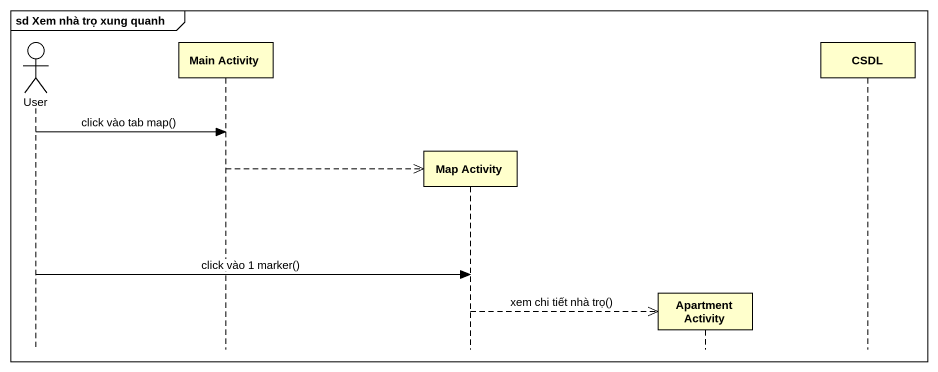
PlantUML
@startuml
mainframe sd Xem nhà trọ xung quanh
hide footbox
actor User
participant "Main Activity" as Main_Activity
participant "Map Activity" as Map_Activity
participant "Apartment Activity" as Apartment_Activity
participant CSDL

User -> Main_Activity : click vào tab map()
Main_Activity -->> Map_Activity **
User -> Map_Activity : click vào 1 marker()
Map_Activity -->> Apartment_Activity ** : xem chi tiết nhà trọ()
@enduml
